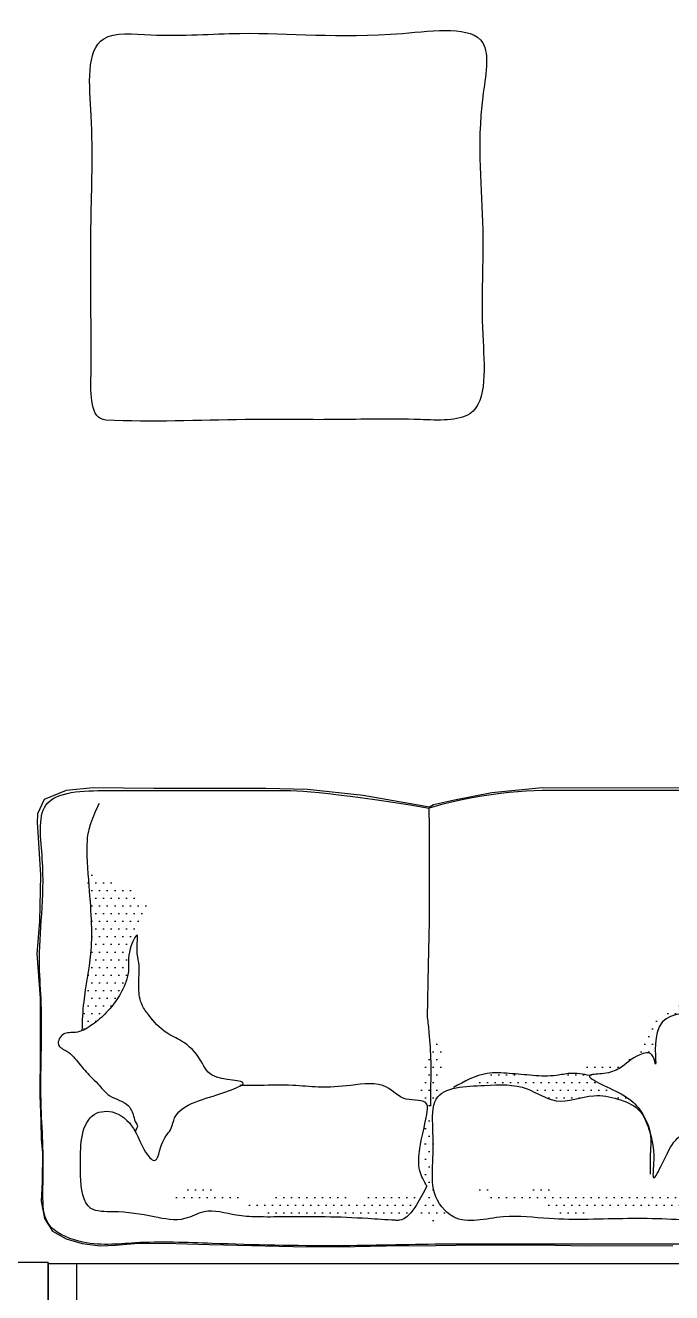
# Model space of a CAD drawing. Header units: millimetres. Extents: x 2377 to 4712, y -254 to 3188.
# Drawn here: x 4072.89 to 4088.47, y 1073.15 to 1103.74 of the extents above; entities that cross this region are included whole.
import ezdxf

# ---------------------------------------------------------------- set-up
doc = ezdxf.new("R2010")
doc.units = ezdxf.units.MM
doc.layers.add('Mobiliario', color=254, linetype='Continuous')
pattern_1 = [(360, (-16061.9612, 13435.16524), (0.0925835242, 0.1851670485), [0, -0.1851670485])]

msp = doc.modelspace()

# ---------------------------------------------------------------- hatches: boundary and pattern name
at = {"layer": 'Mobiliario', "transparency": 33554687}
h = msp.add_hatch(dxfattribs=at)
h.set_pattern_fill('DOTS', color=256, scale=0.116641, style=0)
h.set_pattern_definition(pattern_1)
edge = h.paths.add_edge_path()
edge.add_spline(control_points=[(4074.26, 1079.478), (4074.332, 1079.509), (4074.461, 1079.591), (4074.702, 1079.77), (4074.969, 1080.038), (4075.234, 1080.429), (4075.426, 1080.938), (4075.325, 1081.328), (4075.543, 1081.778), (4075.576, 1081.782)], knot_values=[3.681648, 3.681648, 3.681648, 3.681648, 3.721851, 3.757198, 3.837171, 3.913615, 4.002995, 4.095118, 4.156003, 4.156003, 4.156003, 4.156003], degree=3, periodic=0)
edge.add_spline(control_points=[(4075.576, 1081.782), (4075.724, 1082.043), (4075.937, 1082.419), (4075.47, 1082.885), (4074.938, 1083.024), (4074.559, 1083.243), (4074.377, 1083.348)], knot_values=[0, 0, 0, 0, 0.131695, 0.189836, 0.306557, 0.413914, 0.413914, 0.413914, 0.413914], degree=3, periodic=0)
edge.add_spline(control_points=[(4074.377, 1083.348), (4074.368, 1083.143), (4074.47, 1082.468), (4074.532, 1081.402), (4074.293, 1080.331), (4074.264, 1079.711), (4074.26, 1079.478)], knot_values=[0.452649, 0.452649, 0.452649, 0.452649, 0.558769, 0.799099, 0.998943, 1.118697, 1.118697, 1.118697, 1.118697], degree=3, periodic=0)
h = msp.add_hatch(dxfattribs=at)
h.set_pattern_fill('DOTS', color=256, scale=0.116641, style=0)
h.set_pattern_definition(pattern_1)
edge = h.paths.add_edge_path()
edge.add_spline(control_points=[(4089.892, 1082.425), (4089.874, 1082.292), (4089.84, 1082.027), (4089.823, 1081.641), (4089.804, 1081.228), (4089.431, 1080.953), (4089.347, 1080.58), (4089.13, 1080.243), (4088.743, 1080.186), (4088.384, 1079.989), (4088.069, 1079.753), (4087.901, 1079.444), (4087.804, 1079.108), (4087.52, 1078.847), (4087.168, 1078.629), (4086.779, 1078.652), (4086.386, 1078.753), (4086.216, 1078.554), (4086.123, 1078.446)], knot_values=[0.005178, 0.005178, 0.005178, 0.005178, 0.073849, 0.142205, 0.207549, 0.273101, 0.36199, 0.399334, 0.470573, 0.546917, 0.612479, 0.668255, 0.724922, 0.788827, 0.8616, 0.929898, 0.986285, 1.052992, 1.052992, 1.052992, 1.052992], degree=3, periodic=0)
edge.add_spline(control_points=[(4086.123, 1078.446), (4086.247, 1078.442), (4086.371, 1078.418), (4086.495, 1078.394)], knot_values=[0, 0, 0, 0, 0.06406, 0.06406, 0.06406, 0.06406], degree=3, periodic=0)
edge.add_spline(control_points=[(4086.495, 1078.394), (4086.499, 1078.397), (4086.543, 1078.426), (4086.889, 1078.429), (4087.283, 1078.566), (4087.558, 1078.883), (4088.018, 1078.986), (4088.134, 1078.372), (4087.932, 1079.841), (4088.871, 1079.881), (4089.602, 1080.088), (4089.782, 1081.276), (4089.806, 1080.499), (4089.889, 1080.22), (4089.916, 1080.151)], knot_values=[4.316577, 4.316577, 4.316577, 4.316577, 4.322625, 4.379639, 4.44672, 4.548681, 4.598183, 4.636236, 4.763611, 4.92851, 5.042512, 5.16326, 5.256193, 5.290886, 5.290886, 5.290886, 5.290886], degree=3, periodic=0)
edge.add_spline(control_points=[(4089.916, 1080.151), (4090, 1080.361), (4090.146, 1080.727), (4090.036, 1081.357), (4090.319, 1081.816), (4089.9, 1082.326), (4089.892, 1082.425)], knot_values=[1.719687, 1.719687, 1.719687, 1.719687, 1.833875, 1.91866, 2.031928, 2.108276, 2.108276, 2.108276, 2.108276], degree=3, periodic=0)
h = msp.add_hatch(dxfattribs=at)
h.set_pattern_fill('DOTS', color=256, scale=0.116641, style=0)
h.set_pattern_definition([(360, (-16061.42226, 13435.16524), (0.0925835242, 0.1851670485), [0, -0.1851670485])])
edge = h.paths.add_edge_path()
edge.add_spline(control_points=[(4082.546, 1075.724), (4082.521, 1075.568), (4082.486, 1075.352), (4082.359, 1075.165), (4082.318, 1075.117)], knot_values=[0, 0, 0, 0, 0.080563, 0.111589, 0.111589, 0.111589, 0.111589], degree=3, periodic=0)
edge.add_spline(control_points=[(4082.318, 1075.117), (4082.39, 1075.031), (4082.509, 1074.889), (4082.852, 1074.894), (4083.063, 1074.946), (4083.209, 1074.982)], knot_values=[0, 0, 0, 0, 0.054121, 0.08915, 0.167138, 0.167138, 0.167138, 0.167138], degree=3, periodic=0)
edge.add_spline(control_points=[(4083.209, 1074.982), (4083.208, 1074.982), (4082.99, 1075.066), (4082.659, 1075.562), (4082.723, 1076.334), (4082.726, 1077.06), (4082.671, 1077.712), (4082.864, 1077.915), (4082.91, 1077.951)], knot_values=[1.511928, 1.511928, 1.511928, 1.511928, 1.512363, 1.638201, 1.765577, 1.906885, 2.027828, 2.059082, 2.059082, 2.059082, 2.059082], degree=3, periodic=0)
edge.add_spline(control_points=[(4082.91, 1077.951), (4082.887, 1078.044), (4082.853, 1078.18), (4082.88, 1078.407), (4082.968, 1078.618), (4082.889, 1078.907), (4082.953, 1079.15), (4082.93, 1079.306), (4082.923, 1079.352)], knot_values=[0, 0, 0, 0, 0.048558, 0.071367, 0.116584, 0.162079, 0.218878, 0.242488, 0.242488, 0.242488, 0.242488], degree=3, periodic=0)
edge.add_spline(control_points=[(4082.923, 1079.352), (4082.907, 1079.333), (4082.825, 1079.232), (4082.747, 1078.987), (4082.543, 1078.918), (4082.436, 1078.902)], knot_values=[0.818516, 0.818516, 0.818516, 0.818516, 0.831378, 0.885814, 0.938551, 0.938551, 0.938551, 0.938551], degree=3, periodic=0)
edge.add_spline(control_points=[(4082.436, 1078.902), (4082.447, 1078.849), (4082.465, 1078.761), (4082.454, 1078.566), (4082.49, 1078.37), (4082.413, 1078.092), (4082.424, 1077.911), (4082.432, 1077.783)], knot_values=[0, 0, 0, 0, 0.027242, 0.046133, 0.100301, 0.127225, 0.192645, 0.192645, 0.192645, 0.192645], degree=3, periodic=0)
edge.add_spline(control_points=[(4082.432, 1077.783), (4082.485, 1077.766), (4082.589, 1077.705), (4082.5, 1077.226), (4082.514, 1076.737), (4082.489, 1076.147), (4082.53, 1075.847), (4082.546, 1075.724)], knot_values=[0, 0, 0, 0, 0.027981, 0.070374, 0.21186, 0.303711, 0.367692, 0.367692, 0.367692, 0.367692], degree=3, periodic=0)
h = msp.add_hatch(dxfattribs=at)
h.set_pattern_fill('DOTS', color=256, scale=0.116641, style=0)
h.set_pattern_definition(pattern_1)
edge = h.paths.add_edge_path()
edge.add_spline(control_points=[(4083.749, 1078.102), (4083.815, 1078.124), (4084.251, 1078.235), (4084.912, 1078.19), (4085.715, 1077.626), (4086.485, 1077.981), (4087.158, 1077.844), (4087.746, 1077.627), (4087.895, 1077.2), (4087.952, 1077.002)], knot_values=[2.114919, 2.114919, 2.114919, 2.114919, 2.148022, 2.325375, 2.455369, 2.612382, 2.712389, 2.807247, 2.917859, 2.917859, 2.917859, 2.917859], degree=3, periodic=0)
edge.add_spline(control_points=[(4087.952, 1077.002), (4087.914, 1077.228), (4087.706, 1077.628), (4087.269, 1077.99), (4086.419, 1078.324), (4086.495, 1078.394)], knot_values=[5.290886, 5.290886, 5.290886, 5.290886, 5.407859, 5.498389, 5.641481, 5.641481, 5.641481, 5.641481], degree=3, periodic=0)
edge.add_spline(control_points=[(4086.495, 1078.394), (4086.335, 1078.425), (4086.065, 1078.476), (4085.614, 1078.363), (4085.116, 1078.398), (4084.584, 1078.422), (4083.996, 1078.557), (4083.825, 1078.243), (4083.749, 1078.102)], knot_values=[0, 0, 0, 0, 0.082775, 0.139052, 0.236451, 0.334205, 0.426037, 0.500826, 0.500826, 0.500826, 0.500826], degree=3, periodic=0)
h = msp.add_hatch(dxfattribs=at)
h.set_pattern_fill('DOTS', color=256, scale=0.116641, style=0)
h.set_pattern_definition(pattern_1)
edge = h.paths.add_edge_path()
edge.add_spline(control_points=[(4082.087, 1075.152), (4082.096, 1075.158), (4082.2, 1075.226), (4082.444, 1075.503), (4081.578, 1075.601), (4081.079, 1075.367), (4080.318, 1075.525), (4079.648, 1075.529), (4078.788, 1075.448), (4077.782, 1075.354), (4076.938, 1075.905), (4076.332, 1075.347), (4077.338, 1075.35), (4077.811, 1075.348), (4078.49, 1075.173), (4078.686, 1075.018), (4078.773, 1074.98)], knot_values=[0.056981, 0.056981, 0.056981, 0.056981, 0.06189, 0.111704, 0.199612, 0.342595, 0.445339, 0.576251, 0.69133, 0.888594, 1.091803, 1.131101, 1.196844, 1.416016, 1.489704, 1.540166, 1.540166, 1.540166, 1.540166], degree=3, periodic=0)
edge.add_spline(control_points=[(4078.773, 1074.98), (4078.891, 1074.98), (4079.095, 1074.982), (4079.299, 1074.984), (4079.385, 1074.985)], knot_values=[0.718639, 0.718639, 0.718639, 0.718639, 0.779129, 0.823446, 0.823446, 0.823446, 0.823446], degree=3, periodic=0)
edge.add_spline(control_points=[(4079.385, 1074.985), (4079.42, 1074.992), (4079.682, 1075.039), (4080.407, 1075.046), (4081.328, 1074.951), (4081.881, 1075), (4082.278, 1075.12), (4082.138, 1075.148), (4082.087, 1075.152)], knot_values=[1.646059, 1.646059, 1.646059, 1.646059, 1.663729, 1.776794, 2.033298, 2.084002, 2.130605, 2.148665, 2.148665, 2.148665, 2.148665], degree=3, periodic=0)
h = msp.add_hatch(dxfattribs=at)
h.set_pattern_fill('DOTS', color=256, scale=0.116641, style=0)
h.set_pattern_definition(pattern_1)
edge = h.paths.add_edge_path()
edge.add_spline(control_points=[(4091.477, 1075.116), (4091.56, 1075.091), (4091.779, 1075.097), (4091.695, 1075.733), (4090.622, 1075.517), (4089.749, 1075.465), (4088.613, 1075.567), (4087.707, 1075.585), (4086.898, 1075.556), (4086.176, 1075.474), (4085.255, 1075.767), (4084.589, 1075.504), (4083.578, 1075.794), (4084.311, 1075.203), (4084.768, 1075.361), (4085.343, 1075.423), (4085.799, 1074.93), (4086.515, 1075.124), (4087.286, 1075.084), (4088.146, 1075.333), (4089.019, 1075.18), (4089.929, 1075.201), (4090.808, 1075.225), (4091.172, 1075.099), (4091.477, 1075.116)], knot_values=[0.011224, 0.011224, 0.011224, 0.011224, 0.050682, 0.096715, 0.251247, 0.459037, 0.606759, 0.823353, 0.929423, 1.021685, 1.198271, 1.382621, 1.456912, 1.545386, 1.655962, 1.729681, 1.820531, 1.963359, 2.069429, 2.223203, 2.412328, 2.513691, 2.702648, 2.807141, 2.807141, 2.807141, 2.807141], degree=3, periodic=0)
edge.add_spline(control_points=[(4091.413, 1075.144), (4091.432, 1075.133), (4091.454, 1075.123), (4091.477, 1075.116), (4091.483, 1075.116), (4091.571, 1075.121), (4091.818, 1075.146), (4091.344, 1075.185), (4091.413, 1075.144)], knot_values=[0, 0, 0, 0, 0.011224, 0.011224, 0.011224, 0.013099, 0.041124, 0.082591, 0.082591, 0.082591, 0.082591], degree=3, periodic=0)

# ---------------------------------------------------------------- linework, layer by layer
at = {"transparency": 33554687}
for p, q in [((4103.32, 1073.851), (4073.433, 1073.851)), ((4074.121, 1073.851), (4073.433, 1073.851)), ((4073.433, 1073.851), (4073.433, 1072.194)), ((4074.121, 1073.851), (4074.121, 1072.194))]:
    msp.add_line(p, q, dxfattribs=at)
at = {"layer": 'Mobiliario', "transparency": 33554687}
for p in [(4072.612, 1073.887), (4073.433, 1056.296)]:
    msp.add_line(p, (4073.433, 1073.887), dxfattribs=at)
msp.add_lwpolyline([(4091.977, 1085.325), (4085.35, 1085.337), (4084.134, 1085.213), (4083.235, 1085.04), (4082.729, 1084.929), (4082.631, 1084.868), (4081.033, 1085.152), (4079.69, 1085.3), (4078.687, 1085.324), (4075.987, 1085.324), (4074.525, 1085.337), (4073.872, 1085.275), (4073.342, 1085.053), (4073.181, 1084.708), (4073.169, 1084.486), (4073.179, 1084.395), (4073.248, 1083.23), (4073.231, 1082.117), (4073.161, 1081.334), (4073.242, 1080.261), (4073.242, 1079.985), (4073.242, 1078.938), (4073.232, 1077.92), (4073.261, 1077.282), (4073.271, 1076.853), (4073.299, 1076.53), (4073.29, 1075.825), (4073.271, 1075.359), (4073.347, 1074.94), (4073.537, 1074.636), (4073.87, 1074.455), (4074.26, 1074.341), (4074.688, 1074.283), (4075.058, 1074.302), (4075.515, 1074.341), (4076.252, 1074.348), (4077.326, 1074.32), (4079.347, 1074.272), (4080.436, 1074.263), (4081.587, 1074.282), (4082.78, 1074.291), (4083.759, 1074.31), (4085.295, 1074.31), (4086.408, 1074.282), (4088.496, 1074.292)], dxfattribs=at)
for points, knots in [([(4074.827, 1094.213), (4075.945, 1094.153), (4077.775, 1094.25), (4080.348, 1094.207), (4082.029, 1094.261), (4084.099, 1094.129), (4083.828, 1096.656), (4084.005, 1099.005), (4083.707, 1101.21), (4084.252, 1103.826), (4080.965, 1103.346), (4078.65, 1103.646), (4076.34, 1103.441), (4074.294, 1103.661), (4074.549, 1101.12), (4074.45, 1099.15), (4074.466, 1096.877), (4074.483, 1095.515), (4074.444, 1094.234), (4074.827, 1094.213)], [0, 0, 0, 0, 0.719207, 1.185123, 1.623221, 1.882344, 2.294476, 2.839161, 3.527479, 3.805394, 4.222639, 5.064068, 5.523087, 5.767366, 6.168784, 6.717668, 7.231813, 7.509729, 7.756273, 7.756273, 7.756273, 7.756273]), ([(4091.814, 1074.279), (4091.529, 1074.257), (4090.257, 1074.314), (4088.334, 1074.329), (4085.586, 1074.317), (4082.898, 1074.339), (4080.23, 1074.258), (4077.796, 1074.323), (4075.678, 1074.408), (4074.42, 1074.238), (4073.317, 1074.717), (4073.306, 1075.72), (4073.329, 1076.594), (4073.251, 1077.732), (4073.269, 1078.884), (4073.292, 1080.019), (4073.162, 1081.644), (4073.434, 1083.03), (4073.076, 1085.259), (4075.328, 1085.276), (4076.869, 1085.276), (4078.63, 1085.276), (4080.065, 1085.276), (4082.62, 1084.848)], [0.735142, 0.735142, 0.735142, 0.735142, 0.801944, 1.006538, 1.278115, 1.486206, 1.701351, 1.959422, 2.118136, 2.234578, 2.302688, 2.360055, 2.458724, 2.53985, 2.649091, 2.754807, 2.832413, 3.059351, 3.172115, 3.306557, 3.521702, 3.635058, 3.739936, 3.739936, 3.739936, 3.739936]), ([(4092.166, 1085.272), (4089.533, 1085.276), (4089.062, 1085.276), (4088.291, 1085.276), (4087.279, 1085.276), (4085.548, 1085.276), (4084.127, 1085.276), (4082.62, 1084.848)], [0.5015608, 0.5015608, 0.5015608, 0.5015608, 0.5535628, 0.6214641, 0.6997888, 0.813042, 1.0655394, 1.0655394, 1.0655394, 1.0655394]), ([(4074.26, 1079.478), (4074.264, 1079.711), (4074.293, 1080.331), (4074.532, 1081.402), (4074.468, 1082.496), (4074.34, 1084.001), (4074.469, 1084.532), (4074.597, 1084.809), (4074.672, 1084.971)], [0.4526492, 0.4526492, 0.4526492, 0.4526492, 0.5724028, 0.7722474, 1.0125768, 1.1328971, 1.1980407, 1.2899035, 1.2899035, 1.2899035, 1.2899035]), ([(4082.585, 1079.798), (4082.59, 1080.173), (4082.602, 1081.021), (4082.642, 1082.331), (4082.627, 1083.493), (4082.638, 1084.334), (4082.624, 1084.712), (4082.62, 1084.848)], [0, 0, 0, 0, 0.0963485, 0.217519, 0.3362423, 0.3943926, 0.4332617, 0.4332617, 0.4332617, 0.4332617]), ([(4082.565, 1075.724), (4082.489, 1075.577), (4082.33, 1075.271), (4082.058, 1074.887), (4081.612, 1074.91), (4081.024, 1074.953), (4080.128, 1074.99), (4079.237, 1074.985), (4078.519, 1074.975), (4077.878, 1075.01), (4077.273, 1075.219), (4076.664, 1074.843), (4075.89, 1075.009), (4075.192, 1075.127), (4074.284, 1075.087), (4074.208, 1075.924), (4074.213, 1076.567), (4074.249, 1077.115), (4074.563, 1077.539), (4075.139, 1077.562), (4075.573, 1077.076), (4075.688, 1076.65), (4076.077, 1076.169), (4076.139, 1076.837), (4076.417, 1077.063), (4076.488, 1077.545), (4077.128, 1077.833), (4077.602, 1077.939), (4078.45, 1078.298), (4077.322, 1078.245), (4077.114, 1078.842), (4076.73, 1079.219), (4076.215, 1079.43), (4075.925, 1079.767), (4075.659, 1080.117), (4075.594, 1080.569), (4075.662, 1081.037), (4075.549, 1081.396), (4075.642, 1081.98), (4075.324, 1081.331), (4075.426, 1080.938), (4075.234, 1080.429), (4074.969, 1080.038), (4074.702, 1079.77), (4074.415, 1079.557), (4074.143, 1079.393), (4073.793, 1079.465), (4073.597, 1079.11), (4073.964, 1078.969), (4074.178, 1078.683), (4074.414, 1078.405), (4074.677, 1078.162), (4074.909, 1077.838), (4075.364, 1077.767), (4075.495, 1077.445), (4075.528, 1077.28), (4075.612, 1077.171), (4075.566, 1077.104), (4075.532, 1077.054)], [0, 0, 0, 0, 0.044307, 0.091739, 0.100161, 0.156702, 0.244649, 0.329296, 0.385727, 0.428198, 0.49558, 0.536858, 0.600441, 0.685746, 0.732135, 0.802354, 0.851688, 0.909055, 0.936587, 0.979057, 1.036449, 1.083735, 1.108664, 1.15125, 1.184502, 1.206791, 1.267453, 1.334367, 1.365908, 1.431792, 1.471984, 1.526827, 1.563132, 1.612989, 1.638407, 1.674345, 1.727204, 1.752122, 1.783837, 1.815361, 1.861307, 1.905885, 1.944012, 1.983898, 2.001527, 2.036259, 2.061197, 2.084841, 2.107417, 2.142317, 2.17979, 2.199733, 2.234633, 2.278817, 2.30246, 2.317671, 2.322373, 2.335559, 2.335559, 2.335559, 2.335559]), ([(4092.319, 1075.501), (4092.256, 1075.286), (4092.146, 1074.916), (4090.969, 1074.575), (4089.442, 1074.902), (4087.405, 1074.969), (4085.768, 1074.878), (4084.402, 1075.074), (4083.276, 1074.719), (4082.655, 1075.551), (4082.726, 1076.338), (4082.719, 1077.055), (4082.664, 1078.119), (4083.956, 1078.146), (4084.905, 1078.21), (4085.717, 1077.621), (4086.485, 1077.982), (4087.158, 1077.844), (4087.746, 1077.627), (4087.987, 1076.934), (4088.069, 1076.501), (4087.984, 1075.747), (4088.331, 1076.431), (4088.555, 1076.976), (4089.466, 1077.35), (4090.211, 1077.835), (4090.598, 1078.616), (4091.878, 1078.197), (4091.094, 1078.9), (4091.025, 1079.574), (4090.157, 1079.713), (4089.816, 1080.21), (4089.782, 1081.276), (4089.602, 1080.088), (4088.871, 1079.881), (4087.932, 1079.841), (4088.134, 1078.372), (4088.018, 1078.986), (4087.558, 1078.883), (4087.283, 1078.566), (4086.889, 1078.429), (4086.164, 1078.423), (4087.262, 1077.996), (4087.706, 1077.628), (4088.013, 1077.038), (4087.942, 1076.48), (4087.949, 1076.15), (4087.952, 1076.013)], [0, 0, 0, 0, 0.053113, 0.091607, 0.292925, 0.451796, 0.614036, 0.709329, 0.81185, 0.874612, 0.93814, 1.008618, 1.068938, 1.171868, 1.260323, 1.325157, 1.403467, 1.453345, 1.500656, 1.555824, 1.619645, 1.647836, 1.681088, 1.737922, 1.832866, 1.903383, 1.968393, 2.038933, 2.079125, 2.153479, 2.207193, 2.270738, 2.317088, 2.377311, 2.43417, 2.516413, 2.579941, 2.598921, 2.62361, 2.674462, 2.707919, 2.736355, 2.810739, 2.85589, 2.914231, 2.963565, 2.998804, 2.998804, 2.998804, 2.998804]), ([(4082.667, 1077.655), (4082.667, 1077.861), (4082.666, 1078.218), (4082.673, 1078.809), (4082.641, 1079.319), (4082.599, 1079.674), (4082.585, 1079.798)], [0, 0, 0, 0, 0.0528583, 0.0916214, 0.1516312, 0.1835417, 0.1835417, 0.1835417, 0.1835417]), ([(4086.495, 1078.394), (4086.335, 1078.425), (4086.065, 1078.476), (4085.613, 1078.364), (4085.12, 1078.392), (4084.569, 1078.446), (4083.894, 1078.491), (4083.472, 1078.251), (4083.21, 1078.102)], [0, 0, 0, 0, 0.041284, 0.0693523, 0.1179299, 0.1666847, 0.212486, 0.287629, 0.287629, 0.287629, 0.287629]), ([(4082.565, 1075.724), (4082.498, 1075.844), (4082.341, 1076.123), (4082.394, 1076.753), (4082.533, 1077.215), (4082.625, 1077.846), (4081.98, 1077.731), (4081.564, 1078.276), (4080.741, 1078.143), (4080.009, 1078.091), (4079.277, 1078.176), (4078.673, 1078.152), (4078.246, 1078.155), (4078.081, 1078.155), (4078.054, 1078.155)], [0, 0, 0, 0, 0.0348335, 0.0806442, 0.1525795, 0.1737229, 0.2176359, 0.2647711, 0.338623, 0.4057285, 0.4587502, 0.5257624, 0.5610325, 0.5680864, 0.5680864, 0.5680864, 0.5680864])]:
    msp.add_open_spline(points, degree=3, knots=knots, dxfattribs=at)

doc.saveas('drawing.dxf')
